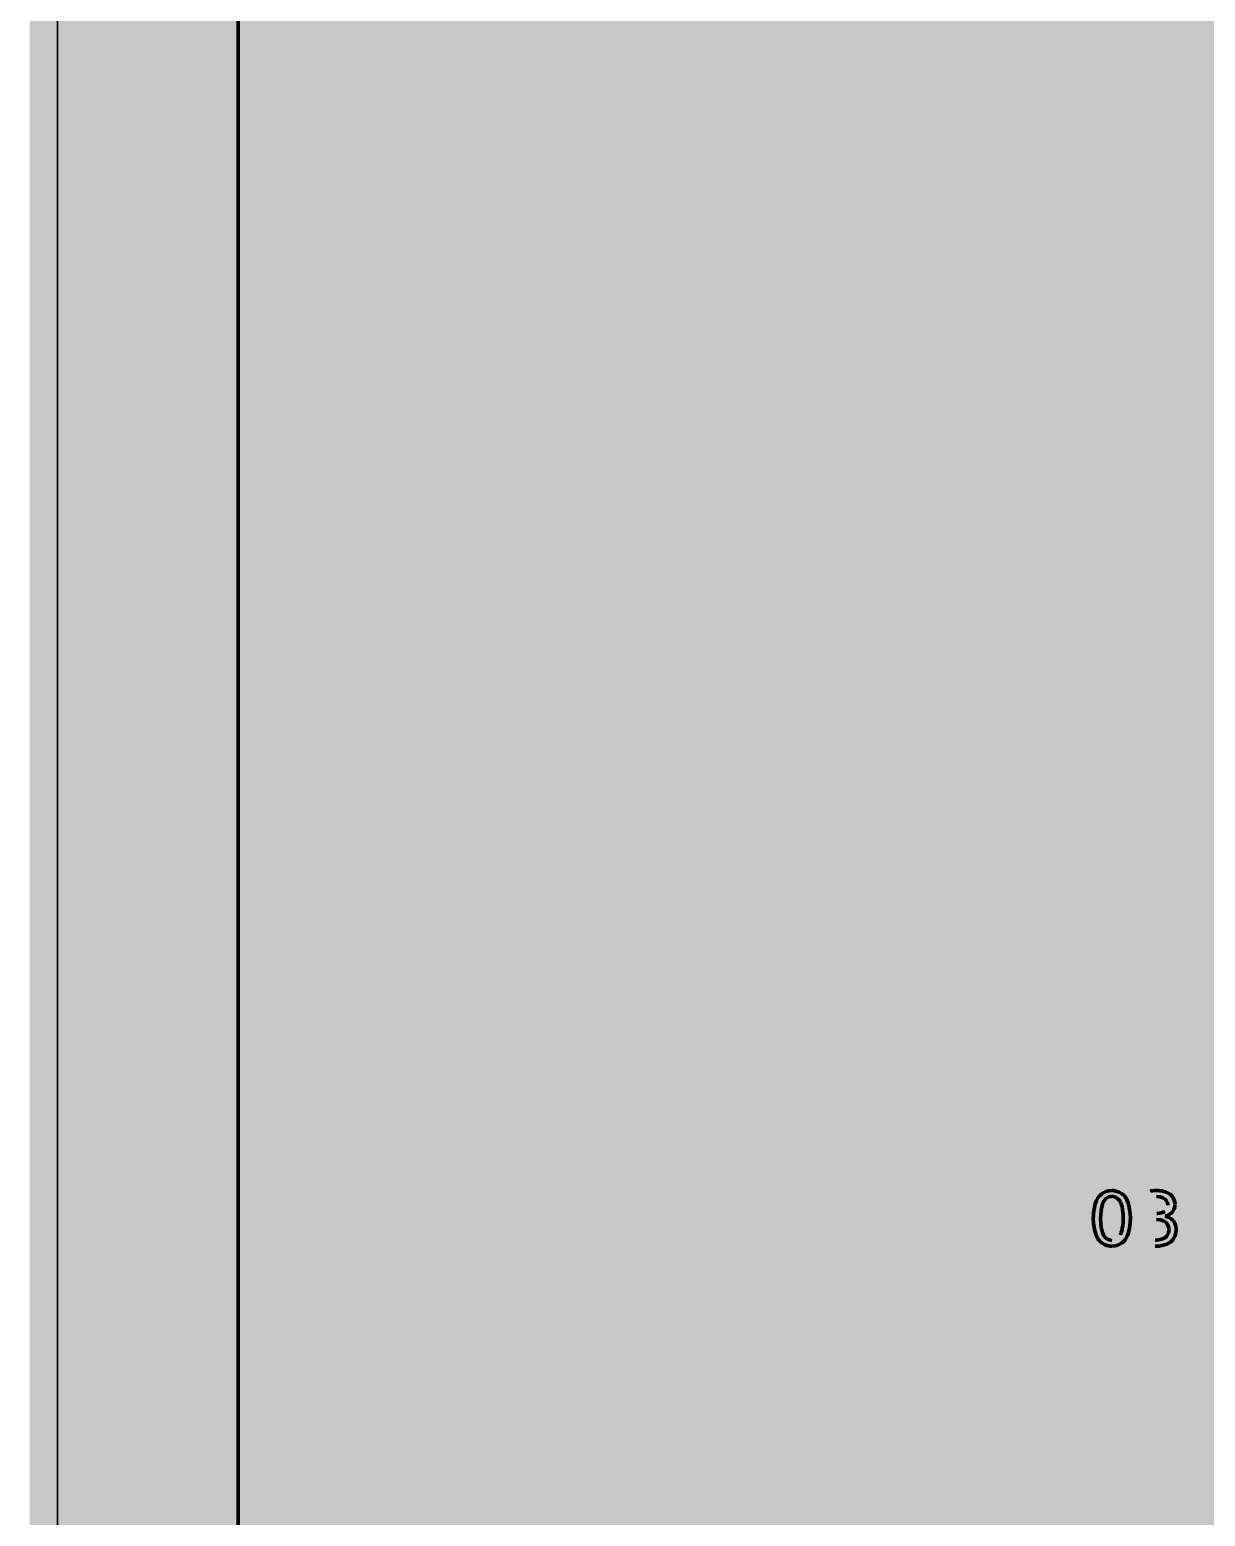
# Model space of a CAD drawing. Header units: inches. Extents: x 0 to 9.1, y 0 to 13.1.
# Drawn here: x -0.049 to 2.654, y 5.239 to 8.657 of the extents above; entities that cross this region are included whole.
import ezdxf

# ---------------------------------------------------------------- set-up
doc = ezdxf.new("R2010")
doc.units = ezdxf.units.IN
doc.header["$MEASUREMENT"] = 0
doc.layers.add('PDF_Geometry', color=7, linetype='Continuous')
doc.layers.add('PDF_Solid Fills', color=7, linetype='Continuous')

msp = doc.modelspace()

# ---------------------------------------------------------------- hatches: boundary and pattern name
at = {"layer": 'PDF_Solid Fills', "true_color": 0xffffff, "transparency": 33554559}
msp.add_hatch(color=7, dxfattribs=at).paths.add_polyline_path([(9.0917, 0.1596), (9.0917, 13.0851), (-0.0485, 13.0851), (-0.0485, 0.1596)])
at = {"layer": 'PDF_Solid Fills', "transparency": 33554559}
h = msp.add_hatch(color=256, dxfattribs=at)
h.paths.add_polyline_path([(2.3414, 5.9716), (2.2992, 5.9057), (2.3414, 5.9057)], flags=0)
h.paths.add_polyline_path([(2.3371, 5.986), (2.3578, 5.986), (2.3578, 5.9057), (2.3755, 5.9057), (2.3755, 5.8917), (2.3578, 5.8917), (2.3578, 5.8626), (2.3414, 5.8626), (2.3414, 5.8917), (2.2855, 5.8917), (2.2855, 5.9079)], flags=0)
h.paths.add_polyline_path([(2.4389, 5.8734, 0.270743), (2.4583, 5.8862)], flags=0)
h.paths.add_polyline_path([(2.5225, 5.8619, 0.0445), (2.5386, 5.8602)], flags=0)
h.paths.add_polyline_path([(2.5057, 5.8662, 0.027566), (2.5225, 5.8619)], flags=0)
h.paths.add_polyline_path([(2.5057, 5.8662), (2.5057, 5.8826)], flags=0)
h.paths.add_polyline_path([(2.5057, 5.8826, 0.06356), (2.5209, 5.8763)], flags=0)
h.paths.add_polyline_path([(2.5209, 5.8763, 0.057275), (2.5382, 5.8742)], flags=0)
h.paths.add_polyline_path([(2.5412, 5.9217), (2.5269, 5.9217), (2.5269, 5.9354), (2.542, 5.9354)], flags=0)
h.paths.add_polyline_path([(2.5608, 5.9403, 0.214391), (2.5673, 5.9545)], flags=0)
h.paths.add_polyline_path([(2.5412, 5.9742, 0.038439), (2.5266, 5.9728)], flags=0)
h.paths.add_polyline_path([(2.5266, 5.9728, 0.029458), (2.5094, 5.9682)], flags=0)
h.paths.add_polyline_path([(2.5094, 5.9682), (2.5094, 5.9831)], flags=0)
h.paths.add_polyline_path([(2.5272, 5.9871, 0.02169), (2.5094, 5.9831)], flags=0)

# ---------------------------------------------------------------- linework, layer by layer
at = {"layer": 'PDF_Geometry', "color": 250, "lineweight": 35, "true_color": 0x404040}
msp.add_lwpolyline([(9.1402, 0), (9.1402, 12.9255), (0.0154, 12.9255), (0.0154, 0.0154), (9.1402, 0.0154)], dxfattribs=at)
at = {"layer": 'PDF_Geometry', "lineweight": 70}
msp.add_lwpolyline([(0.4309, 12.51), (0.4309, 0.4309), (8.7247, 0.4309), (8.7247, 12.51)], close=True, dxfattribs=at)
at = {"layer": 'PDF_Geometry', "lineweight": 106}
for points in [[(2.4072, 5.9719), (2.4072, 5.9719), (2.4181, 5.9884), (2.4389, 5.9884)], [(2.4389, 5.9884), (2.4389, 5.9884), (2.4595, 5.9884), (2.4705, 5.9719)], [(2.5272, 5.9871), (2.5272, 5.9871), (2.5356, 5.9884), (2.5428, 5.9884)], [(2.5428, 5.9884), (2.5428, 5.9884), (2.5617, 5.9884), (2.5729, 5.9797)], [(2.3961, 5.9242), (2.3961, 5.9242), (2.3961, 5.9554), (2.4072, 5.9719)], [(2.4194, 5.9623), (2.4194, 5.9623), (2.4129, 5.9497), (2.4129, 5.9242)], [(2.4389, 5.9751), (2.4389, 5.9751), (2.4258, 5.9751), (2.4194, 5.9623)], [(2.4583, 5.9623), (2.4583, 5.9623), (2.4518, 5.9751), (2.4389, 5.9751)], [(2.4649, 5.9242), (2.4649, 5.9242), (2.4649, 5.9497), (2.4583, 5.9623)], [(2.4705, 5.9719), (2.4705, 5.9719), (2.4814, 5.9554), (2.4814, 5.9242)], [(2.5605, 5.9691), (2.5605, 5.9691), (2.5539, 5.9742), (2.5412, 5.9742)], [(2.5673, 5.9545), (2.5673, 5.9545), (2.5673, 5.964), (2.5605, 5.9691)], [(2.5729, 5.9797), (2.5729, 5.9797), (2.584, 5.9711), (2.584, 5.9562)], [(2.584, 5.9562), (2.584, 5.9562), (2.584, 5.946), (2.5782, 5.939)], [(2.4072, 5.8766), (2.4072, 5.8766), (2.3961, 5.8931), (2.3961, 5.9242)], [(2.4129, 5.9242), (2.4129, 5.9242), (2.4129, 5.899), (2.4194, 5.8862)], [(2.4583, 5.8862), (2.4583, 5.8862), (2.4649, 5.899), (2.4649, 5.9242)], [(2.4814, 5.9242), (2.4814, 5.9242), (2.4814, 5.8931), (2.4705, 5.8766)], [(2.5626, 5.9157), (2.5626, 5.9157), (2.5549, 5.9217), (2.5412, 5.9217)], [(2.542, 5.9354), (2.542, 5.9354), (2.5543, 5.9354), (2.5608, 5.9403)], [(2.5782, 5.939), (2.5782, 5.939), (2.5723, 5.9319), (2.5616, 5.9293)], [(2.5616, 5.9293), (2.5616, 5.9293), (2.5736, 5.9266), (2.5802, 5.9185)], [(2.5702, 5.8985), (2.5702, 5.8985), (2.5702, 5.9096), (2.5626, 5.9157)], [(2.5802, 5.9185), (2.5802, 5.9185), (2.5869, 5.9105), (2.5869, 5.8985)], [(2.4194, 5.8862), (2.4194, 5.8862), (2.4258, 5.8734), (2.4389, 5.8734)], [(2.5382, 5.8742), (2.5382, 5.8742), (2.5539, 5.8742), (2.562, 5.8805)], [(2.562, 5.8805), (2.562, 5.8805), (2.5702, 5.8866), (2.5702, 5.8985)], [(2.5869, 5.8985), (2.5869, 5.8985), (2.5869, 5.8802), (2.5743, 5.8702)], [(2.4389, 5.8602), (2.4389, 5.8602), (2.4181, 5.8602), (2.4072, 5.8766)], [(2.4705, 5.8766), (2.4705, 5.8766), (2.4595, 5.8602), (2.4389, 5.8602)], [(2.5743, 5.8702), (2.5743, 5.8702), (2.5617, 5.8602), (2.5386, 5.8602)]]:
    msp.add_open_spline(points, degree=3, dxfattribs=at)
at = {"layer": 'PDF_Solid Fills', "lineweight": 106, "transparency": 33554559}
for points in [[(2.3483, 5.7883), (2.3483, 5.7766), (2.2603, 5.7883), (2.2603, 5.7766)], [(2.3944, 5.7883), (2.3944, 5.7766), (2.3064, 5.7883), (2.3064, 5.7766)], [(2.4329, 5.7883), (2.4329, 5.7766), (2.3449, 5.7883), (2.3449, 5.7766)], [(2.4791, 5.7883), (2.4791, 5.7766), (2.3911, 5.7883), (2.3911, 5.7766)], [(2.5175, 5.7883), (2.5175, 5.7766), (2.4295, 5.7883), (2.4295, 5.7766)], [(2.5637, 5.7883), (2.5637, 5.7766), (2.4757, 5.7883), (2.4757, 5.7766)], [(2.6022, 5.7883), (2.6022, 5.7766), (2.5142, 5.7883), (2.5142, 5.7766)]]:
    msp.add_solid(points, dxfattribs=at)

doc.saveas('drawing.dxf')
